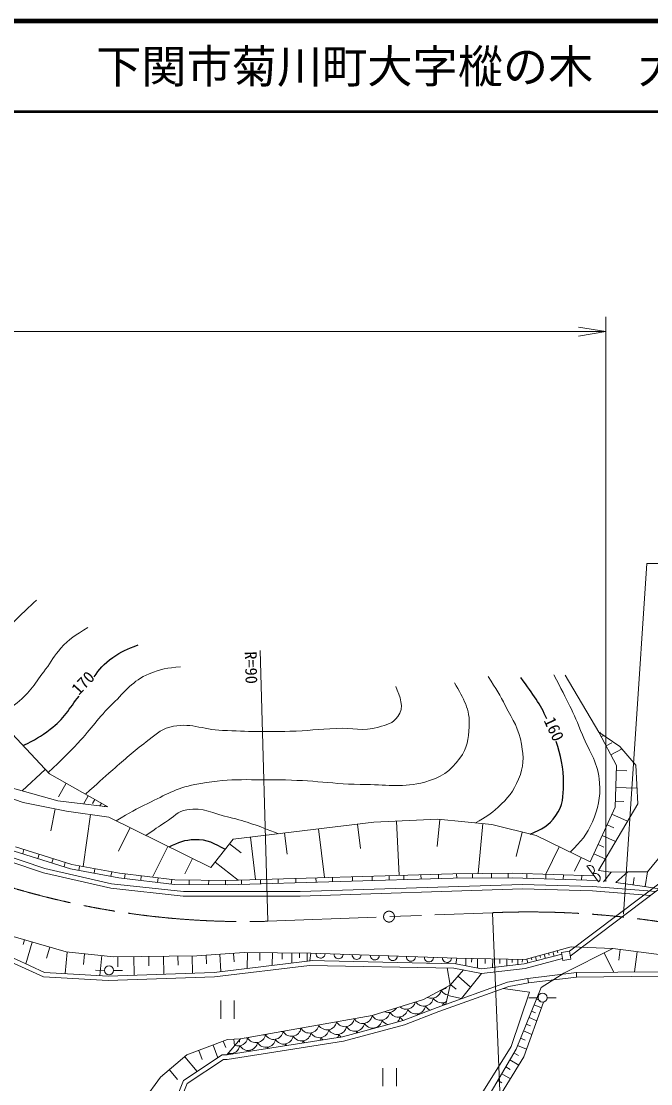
# Model space of a CAD drawing. Units: millimetres, scale not verified. Extents: x 40000 to 680000, y 20000 to 380000.
# Drawn here: x 396736 to 466391, y 262378 to 380000 of the extents above; entities that cross this region are included whole.
import ezdxf
from ezdxf.enums import TextEntityAlignment as Align

# ---------------------------------------------------------------- set-up
doc = ezdxf.new("R2010")
doc.units = ezdxf.units.MM
doc.header["$LTSCALE"] = 1000
doc.linetypes.add('CHAIN', pattern=[18.5, 12, -1.5, 3.5, -1.5])
for name, color, linetype, lineweight in [('M-BGD', 7, 'Continuous', 13), ('M-BMK', 2, 'CHAIN', 13), ('M-STR-HTXT', 7, 'Continuous', 13), ('M-TTL', 2, 'Continuous', 140), ('M-TTL-LINE', 7, 'Continuous', 50)]:
    doc.layers.add(name, color=color, linetype=linetype, lineweight=lineweight)
doc.layers.add('M-TTL-TXT', color=7, linetype='Continuous')
doc.styles.add('ＭＳ ゴシック', font='')
doc.styles.get('ＭＳ ゴシック').set_extended_font_data('MS Gothic')

# ---------------------------------------------------------------- blocks, each defined once
blk = doc.blocks.new('open_arrow')
at = {"color": 0, "linetype": 'Continuous', "lineweight": -2}
blk.add_lwpolyline([(7.5, 1.25), (0, 0), (7.5, -1.25)], dxfattribs=at)

msp = doc.modelspace()

# ---------------------------------------------------------------- linework, layer by layer
at = {"layer": 'M-BGD'}
for p, q in [((399856, 296693), (393600, 303372)), ((460665, 301306), (462586, 297613)), ((460696, 301247), (460831, 301317)), ((460927, 300803), (461197, 300944)), ((461447, 299803), (462072, 300128)), ((461967, 298803), (463217, 299453)), ((462586, 297613), (462438, 292985)), ((399397, 297183), (396845, 294793)), ((406323, 293016), (399856, 296693)), ((462568, 297064), (463749, 297026)), ((401704, 295642), (400840, 294122)), ((396962, 293519), (392168, 295155)), ((404136, 294259), (403617, 293346)), ((462508, 295174), (464870, 295099)), ((401756, 292560), (396962, 293519)), ((404866, 293844), (404607, 293388)), ((405597, 293429), (405424, 293126)), ((406031, 293182), (405945, 293030)), ((462438, 292985), (459681, 286928)), ((462460, 293662), (463405, 293632)), ((400497, 292812), (400012, 290385)), ((406437, 291884), (401756, 292560)), ((404405, 292178), (403571, 286412)), ((417717, 286300), (406437, 291884)), ((462092, 292225), (463813, 291442)), ((408773, 290727), (407481, 288117)), ((435765, 291320), (420199, 289459)), ((429630, 290586), (430274, 285206)), ((433935, 291101), (434256, 288411)), ((442815, 291658), (435765, 291320)), ((438254, 291439), (438541, 285448)), ((443046, 291636), (442764, 288651)), ((448793, 291094), (442815, 291658)), ((447823, 291186), (447300, 285647)), ((453700, 289853), (448793, 291094)), ((461555, 291044), (462293, 290708)), ((470513, 291311), (466032, 285845)), ((420199, 289459), (417717, 286300)), ((422104, 289686), (422666, 284982)), ((425867, 290136), (426148, 287784)), ((452163, 290242), (451481, 287546)), ((459681, 286928), (453700, 289853)), ((461017, 289864), (462493, 289192)), ((396116, 288613), (402320, 286639)), ((396892, 287849), (397037, 288319)), ((412950, 288660), (411258, 285242)), ((419792, 288941), (421059, 287947)), ((456273, 288595), (454791, 285564)), ((460556, 288851), (461189, 288563)), ((398572, 287330), (398713, 287786)), ((400122, 286851), (400259, 287295)), ((415684, 287307), (414838, 285598)), ((458697, 287409), (457956, 285894)), ((460095, 287838), (461361, 287262)), ((401470, 286434), (401604, 286866)), ((402320, 286639), (407622, 285680)), ((403089, 285991), (403178, 286483)), ((404800, 285682), (404889, 286174)), ((406654, 285347), (406743, 285839)), ((418201, 286915), (420733, 284926)), ((460616, 284713), (459336, 286485)), ((462537, 284663), (463866, 285845)), ((465760, 284218), (466022, 285845)), ((407622, 285680), (413713, 284947)), ((408173, 285110), (408233, 285606)), ((409962, 284895), (410021, 285391)), ((411818, 284671), (411878, 285167)), ((413338, 284488), (413398, 284985)), ((413713, 284947), (419522, 284890)), ((415315, 284431), (415320, 284931)), ((417471, 284410), (417476, 284910)), ((419325, 284392), (419329, 284892)), ((419522, 284890), (444507, 285623)), ((421119, 284437), (421104, 284937)), ((423221, 284499), (423206, 284998)), ((425173, 284556), (425159, 285056)), ((427122, 284613), (427107, 285113)), ((429353, 284678), (429338, 285178)), ((431186, 284732), (431171, 285232)), ((433389, 284797), (433375, 285297)), ((435575, 284861), (435560, 285361)), ((437451, 284916), (437436, 285416)), ((439072, 284964), (439057, 285463)), ((440974, 285019), (440959, 285519)), ((442911, 285076), (442896, 285576)), ((444507, 285623), (451049, 285680)), ((444921, 285135), (444907, 285627)), ((446657, 285142), (446653, 285642)), ((448772, 285160), (448768, 285660)), ((450623, 285176), (450618, 285676)), ((451049, 285680), (460120, 285400)), ((452671, 285130), (452686, 285629)), ((454771, 285065), (454786, 285565)), ((456708, 285005), (456724, 285505)), ((468010, 285071), (457385, 277067)), ((468815, 285051), (457476, 276509)), ((458737, 284943), (458753, 285442)), ((461995, 285796), (461158, 284713)), ((465442, 284269), (462537, 284663)), ((464455, 284403), (464565, 285220)), ((471252, 283334), (465442, 284269)), ((387104, 281233), (401715, 276965)), ((397098, 278314), (396941, 277778)), ((397956, 278063), (397250, 275646)), ((399890, 277499), (399537, 276290)), ((401828, 276954), (401581, 274568)), ((401715, 276965), (406959, 276423)), ((403737, 276756), (403613, 275563)), ((405646, 276559), (405416, 274345)), ((406959, 276423), (416181, 276531)), ((407419, 276428), (407432, 275315)), ((409200, 276449), (409224, 274392)), ((410846, 276469), (410858, 275440)), ((412492, 276488), (412515, 274508)), ((414076, 276507), (414088, 275517)), ((415660, 276525), (415683, 274620)), ((416181, 276531), (421389, 276893)), ((417183, 276601), (417249, 275650)), ((418704, 276707), (418836, 274798)), ((420230, 276813), (420296, 275858)), ((421389, 276893), (428767, 276821)), ((421758, 276889), (421741, 275163)), ((423139, 276876), (423130, 276013)), ((424520, 276862), (424507, 275510)), ((425602, 276852), (425595, 276176)), ((426683, 276841), (426673, 275782)), ((427530, 276833), (427525, 276303)), ((428377, 276825), (428369, 275995)), ((428767, 276821), (428678, 276034)), ((428767, 276821), (444932, 276264)), ((452509, 276139), (457589, 277543)), ((453640, 276452), (453765, 275999)), ((454122, 276585), (454185, 276358)), ((454604, 276718), (454733, 276253)), ((455086, 276851), (455150, 276619)), ((455568, 276985), (455700, 276507)), ((456050, 277118), (456116, 276879)), ((462202, 277333), (456762, 274604)), ((457589, 277543), (462202, 277333)), ((461231, 276846), (462292, 274731)), ((462202, 277333), (468172, 276584)), ((463002, 277232), (462855, 276058)), ((464880, 276997), (464599, 274753)), ((395946, 275695), (399187, 274206)), ((418131, 274206), (428621, 275476)), ((428621, 275476), (444586, 275191)), ((428678, 276034), (444829, 275652)), ((444829, 275652), (444932, 276264)), ((444932, 276264), (452509, 276139)), ((445931, 276247), (445918, 275435)), ((446581, 276237), (446575, 275830)), ((447231, 276226), (447214, 275176)), ((448072, 276212), (448063, 275687)), ((448912, 276198), (448896, 275228)), ((449688, 276185), (449680, 275700)), ((450464, 276172), (450452, 275411)), ((451074, 276162), (451067, 275782)), ((451683, 276152), (451673, 275555)), ((452183, 276144), (452178, 275845)), ((452493, 275148), (456633, 276235)), ((452676, 276185), (452798, 275745)), ((453158, 276318), (453219, 276098)), ((399187, 274206), (406348, 273790)), ((404951, 274945), (405951, 274931)), ((406348, 273790), (418131, 274206)), ((406951, 274917), (407951, 274903)), ((443877, 275204), (444214, 273287)), ((445667, 274975), (444214, 273287)), ((444586, 275191), (447653, 274578)), ((445068, 274279), (446463, 273077)), ((445449, 271797), (447653, 274578)), ((447653, 274578), (452493, 275148)), ((452777, 274047), (458180, 274692)), ((458184, 274192), (452872, 273556)), ((456762, 274604), (454277, 273019)), ((458184, 274192), (458180, 274692)), ((444214, 273287), (441255, 271694)), ((442752, 270834), (450549, 273619)), ((444214, 273287), (443722, 271180)), ((444261, 273342), (444847, 272838)), ((450549, 273619), (452777, 274047)), ((454277, 273019), (451492, 266207)), ((452872, 273556), (452777, 274047)), ((443950, 272154), (445454, 271803)), ((452916, 271899), (453916, 271899)), ((453756, 271744), (454160, 271579)), ((454916, 271899), (455916, 271899)), ((418810, 271580), (418810, 269580)), ((420310, 269580), (420310, 271580)), ((441255, 271694), (435564, 269930)), ((438981, 269377), (442752, 270834)), ((453491, 271098), (454300, 270767)), ((435564, 269930), (428906, 268734)), ((432297, 267578), (438981, 269377)), ((452924, 269710), (453791, 269355)), ((453208, 270404), (453641, 270226)), ((428906, 268734), (420986, 267363)), ((452315, 268221), (453246, 267841)), ((452620, 268965), (453085, 268775)), ((415074, 265564), (419572, 267278)), ((419095, 267096), (419364, 266390)), ((419487, 265564), (432297, 267578)), ((420986, 267363), (419487, 265564)), ((419572, 267278), (420986, 267363)), ((420268, 267320), (420315, 266557)), ((420878, 267357), (420902, 266976)), ((451989, 267422), (452488, 267218)), ((416376, 266060), (416755, 265066)), ((417966, 266666), (418504, 265254)), ((451492, 266207), (446136, 257038)), ((451662, 266624), (452661, 266216)), ((412160, 263122), (415074, 265564)), ((418973, 265564), (414688, 262736)), ((414838, 265366), (416204, 263737)), ((419487, 265564), (418973, 265564)), ((450794, 265011), (451784, 264433)), ((451256, 265803), (451752, 265514)), ((413126, 263931), (414023, 262861)), ((436757, 264096), (436757, 262096)), ((438257, 262096), (438257, 264096)), ((449901, 263483), (450856, 262926)), ((450347, 264247), (450825, 263968)), ((410275, 260508), (412160, 263122)), ((414688, 262736), (413446, 259694)), ((449471, 262747), (449931, 262478))]:
    msp.add_line(p, q, dxfattribs=at)
for points in [[(341780, 322265), (354291, 316855), (374918, 305231), (386584, 298764), (394276, 295510), (400786, 293692), (406323, 293016)], [(466973, 283663), (459959, 284224), (452186, 284450), (427588, 283661), (414689, 283661), (406736, 284519), (399344, 286199), (391678, 288780), (384338, 291888), (377000, 295445), (366117, 301975), (358436, 306643), (353290, 309406), (348143, 311563), (343741, 313157), (338011, 314485), (331989, 315280), (326304, 315583), (322479, 315395)], [(322515, 315974), (331348, 315974), (335193, 315639), (341070, 314520), (347000, 312898), (353671, 310151), (358878, 307687), (378832, 295174), (383380, 292729), (389741, 290060), (395967, 288135), (402199, 286152), (407547, 285185), (413680, 284447), (419527, 284390), (444516, 285123), (451044, 285180), (460489, 284889)], [(466371, 283210), (459932, 283725), (452186, 283950), (427596, 283161), (414662, 283161), (406654, 284025), (399209, 285717), (391501, 288312), (384131, 291433), (376762, 295004), (365858, 301547), (358188, 306209), (353074, 308954), (347961, 311097), (343599, 312676), (337922, 313992), (331943, 314782), (326303, 315083), (322474, 314895)], [(466032, 285845), (463866, 285845), (461995, 285796), (460616, 285993), (464949, 293379), (464752, 297662), (462980, 299730), (460665, 301306), (456923, 307609)], [(429008, 276026), (418092, 274705), (406354, 274290), (399310, 274699), (396138, 276157), (387244, 279481), (382900, 280512), (371647, 284321), (361872, 290014), (360437, 290014), (359767, 290498)], [(456553, 276731), (452399, 275640), (447673, 275084), (444830, 275653)], [(458180, 274692), (467326, 274779), (473082, 273982), (480098, 272033), (488231, 269408), (504783, 261847)], [(458184, 274192), (467294, 274278), (472980, 273491), (479954, 271554), (488049, 268942), (504575, 261392)], [(413300, 253897), (413935, 259569), (415093, 262404), (419123, 265064), (419526, 265064), (432401, 267088), (439137, 268901), (442926, 270365), (450681, 273135), (452872, 273556)], [(444208, 255838), (444808, 256695), (450935, 266506), (452991, 272505), (450052, 272910)], [(454532, 271413), (452349, 265350), (446993, 256652)]]:
    msp.add_lwpolyline(points, dxfattribs=at)
msp.add_lwpolyline([(456525, 276906), (457389, 277046), (457533, 276160), (456668, 276020)], close=True, dxfattribs=at)
for centre in [(406451, 274924), (454416, 271899)]:
    msp.add_circle(centre, 500, dxfattribs=at)
for centre, radius, start, end in [((459616, 286013), 549, 310.94044, 120.73486), ((460257, 285127), 549, 310.94044, 120.73486), ((429853, 276783), 500, 178.0273, 358.0273), ((431852, 276714), 500, 178.0273, 358.0273), ((433851, 276646), 500, 178.0273, 358.0273), ((435850, 276577), 500, 178.0273, 358.0273), ((437848, 276508), 500, 178.0273, 358.0273), ((439847, 276439), 500, 178.0273, 358.0273), ((441846, 276370), 500, 178.0273, 358.0273), ((443845, 276301), 500, 178.0273, 358.0273), ((443003, 273768), 1064, 277.96403, 318.63748), ((441282, 272037), 1064, 214.72426, 350.1596), ((442142, 272903), 1064, 245.52157, 350.1596), ((443250, 272390), 1064, 210.19152, 300.5233), ((444111, 273256), 1064, 210.19152, 261.89628), ((437345, 271330), 1064, 246.85269, 327.59418), ((438453, 270818), 1064, 210.19152, 350.1596), ((439313, 271684), 1064, 229.31638, 345.13049), ((440421, 271171), 1064, 210.19152, 350.1596), ((442390, 271525), 1064, 210.19152, 249.20311), ((442390, 271525), 1064, 332.44852, 350.1596), ((444358, 271878), 1064, 210.19152, 224.41865), ((432547, 269758), 1064, 210.19152, 350.1596), ((434515, 270111), 1064, 210.19152, 350.1596), ((435623, 269599), 1064, 210.19152, 350.1596), ((436484, 270465), 1064, 210.19152, 350.1596), ((435376, 270977), 1064, 280.17556, 294.27132), ((437592, 269952), 1064, 210.19152, 254.54276), ((437592, 269952), 1064, 315.59422, 350.1596), ((439560, 270306), 1064, 210.19152, 239.2953), ((439560, 270306), 1064, 342.35633, 350.1596), ((441529, 270659), 1064, 210.19152, 216.77575), ((425533, 269210), 1064, 268.70817, 290.93688), ((426641, 268698), 1064, 210.19152, 350.1596), ((427502, 269564), 1064, 272.95394, 286.69111), ((428610, 269051), 1064, 210.19152, 350.1596), ((429718, 268539), 1064, 210.19152, 350.1596), ((429470, 269917), 1064, 280.00555, 280.34547), ((430578, 269405), 1064, 210.19152, 350.1596), ((431686, 268892), 1064, 210.19152, 350.1596), ((433655, 269246), 1064, 210.19152, 350.1596), ((432794, 268380), 1064, 337.71073, 350.1596), ((434763, 268733), 1064, 210.19152, 221.58822), ((434763, 268733), 1064, 348.54876, 350.1596), ((436731, 269087), 1064, 210.19152, 211.70039), ((420736, 267638), 1064, 250.45319, 350.1596), ((421596, 268504), 1064, 263.17536, 296.46969), ((422704, 267991), 1064, 210.19152, 350.1596), ((423812, 267479), 1064, 210.19152, 350.1596), ((423565, 268857), 1064, 265.67409, 293.97096), ((424673, 268345), 1064, 210.19152, 350.1596), ((425781, 267832), 1064, 210.19152, 350.1596), ((427749, 268186), 1064, 210.19152, 350.1596), ((426889, 267320), 1064, 335.55118, 350.1596), ((428857, 267673), 1064, 210.19152, 225.15852), ((428857, 267673), 1064, 332.708, 350.1596), ((430826, 268027), 1064, 210.19152, 228.10914), ((430826, 268027), 1064, 329.75738, 350.1596), ((432794, 268380), 1064, 210.19152, 231.1893), ((419875, 266772), 1064, 256.73023, 350.1596), ((421844, 267126), 1064, 210.19152, 350.1596), ((420983, 266260), 1064, 343.59291, 350.1596), ((422952, 266613), 1064, 210.19152, 216.88555), ((422952, 266613), 1064, 340.98097, 350.1596), ((424920, 266967), 1064, 210.19152, 219.56232), ((424920, 266967), 1064, 338.3042, 350.1596), ((426889, 267320), 1064, 210.19152, 222.31534), ((419014, 265907), 1064, 346.1496, 350.1596), ((420983, 266260), 1064, 210.19152, 214.27361)]:
    msp.add_arc(centre, radius, start, end, dxfattribs=at)
for points, knots in [([(388888, 308435), (390212, 308691), (390797, 308860), (391869, 309467), (393262, 310257), (393609, 311262), (394745, 312391), (396155, 313791), (396625, 314228), (398411, 315917)], [0, 0, 0, 0, 1, 1, 1, 2, 2, 2, 3, 3, 3, 3]), ([(393940, 303008), (395045, 303602), (395420, 303870), (396277, 304549), (397768, 305731), (398273, 306752), (399432, 308261), (400112, 309147), (400352, 309754), (401102, 310581), (402101, 311682), (402680, 311992), (404118, 312901)], [0, 0, 0, 0, 1, 1, 1, 2, 2, 2, 3, 3, 3, 4, 4, 4, 4]), ([(399724, 296834), (401323, 298358), (401758, 298787), (403005, 300094), (404574, 301739), (405213, 302886), (406856, 304456), (408327, 305862), (409009, 306980), (410893, 307751), (412183, 308278), (412853, 308418), (414373, 308539)], [0, 0, 0, 0, 1, 1, 1, 2, 2, 2, 3, 3, 3, 4, 4, 4, 4]), ([(446995, 291264), (448176, 291909), (448621, 292193), (449498, 292995), (450608, 294010), (451196, 294714), (451772, 296104), (452350, 297499), (452351, 298467), (452097, 299955), (451796, 301717), (451151, 302588), (450333, 304178), (449649, 305507), (449362, 305975), (448385, 307472)], [0, 0, 0, 0, 1, 1, 1, 2, 2, 2, 3, 3, 3, 4, 4, 4, 5, 5, 5, 5]), ([(455669, 307658), (457261, 304573), (457753, 303685), (458825, 301022), (459651, 298970), (460605, 297896), (460727, 295686), (460822, 293976), (460629, 292939), (459938, 291371), (459282, 289882), (458729, 289286), (457487, 288001)], [0, 0, 0, 0, 1, 1, 1, 2, 2, 2, 3, 3, 3, 4, 4, 4, 4]), ([(403848, 294423), (405284, 295742), (405666, 296087), (406856, 297125), (408282, 298368), (409055, 299099), (410568, 300234), (411526, 300952), (412011, 301545), (413166, 301858), (415375, 302456), (416726, 301577), (419013, 301486), (421911, 301372), (423538, 301316), (426437, 301394), (428452, 301448), (429573, 301634), (431588, 301718), (433417, 301795), (434513, 301354), (436274, 301858), (437186, 302119), (437839, 302258), (438408, 303018), (439193, 304065), (438615, 305241), (438176, 306359)], [0, 0, 0, 0, 1, 1, 1, 2, 2, 2, 3, 3, 3, 4, 4, 4, 5, 5, 5, 6, 6, 6, 7, 7, 7, 8, 8, 8, 9, 9, 9, 9]), ([(407220, 291496), (408848, 292458), (409343, 292724), (410754, 293413), (412720, 294372), (413807, 295066), (415951, 295501), (419526, 296227), (421629, 296013), (425277, 296011), (429052, 296010), (431153, 295534), (434928, 295501), (437450, 295479), (438945, 295118), (441378, 295779), (443154, 296262), (444196, 296934), (445276, 298424), (446107, 299571), (446209, 300490), (446296, 301904), (446421, 303906), (445697, 304926), (444672, 306776)], [0, 0, 0, 0, 1, 1, 1, 2, 2, 2, 3, 3, 3, 4, 4, 4, 5, 5, 5, 6, 6, 6, 7, 7, 7, 8, 8, 8, 8]), ([(410530, 289858), (411555, 290580), (411837, 290777), (412702, 291325), (413609, 291898), (414008, 292559), (415069, 292717), (416890, 292988), (417919, 292314), (419709, 291882), (421909, 291350), (422683, 291024), (425208, 290057)], [0, 0, 0, 0, 1, 1, 1, 2, 2, 2, 3, 3, 3, 4, 4, 4, 4])]:
    msp.add_open_spline(points, degree=3, knots=knots, dxfattribs=at)
at = {"layer": 'M-BGD', "lineweight": 25}
for points, knots in [([(404803, 307441), (405349, 308213), (405879, 308908), (406856, 309560), (407881, 310244), (408390, 310503), (409686, 310952)], [0, 0, 0, 0, 1, 1, 1, 2, 2, 2, 2]), ([(396920, 299828), (398334, 300486), (398844, 300801), (399942, 301626), (401485, 302785), (402029, 303909), (403140, 305297)], [0, 0, 0, 0, 1, 1, 1, 2, 2, 2, 2]), ([(453056, 290016), (454345, 290581), (455131, 290934), (455901, 292067), (456688, 293223), (456734, 294149), (456737, 295547), (456740, 297452), (456461, 298749), (455916, 300261)], [0, 0, 0, 0, 1, 1, 1, 2, 2, 2, 3, 3, 3, 3]), ([(413097, 288587), (414193, 289139), (414790, 289389), (415951, 289422), (417331, 289461), (418030, 289025), (419313, 288331)], [0, 0, 0, 0, 1, 1, 1, 2, 2, 2, 2])]:
    msp.add_open_spline(points, degree=3, knots=knots, dxfattribs=at)
msp.add_open_spline([(454900, 302767), (454133, 304469), (453461, 305386), (452004, 307333)], degree=3, dxfattribs=at)
at = {"layer": 'M-BMK'}
msp.add_line((424029, 280366), (448892, 281315), dxfattribs=at)
msp.add_circle((437430, 280878), 600, dxfattribs=at)
for centre, radius, start, end in [((421477, 370735), 90404, 238.34524, 271.61804), ((452886, 184193), 97204, 64.92636, 92.35467)]:
    msp.add_arc(centre, radius, start, end, dxfattribs=at)
at = {"layer": 'M-STR-HTXT'}
for p, q in [((461406, 284777), (461406, 347263)), ((221157, 345642), (461406, 345642)), ((463386, 281144), (465941, 319988)), ((465941, 319988), (493286, 319988)), ((424029, 280366), (423182, 310354)), ((448892, 281315), (450125, 251340))]:
    msp.add_line(p, q, dxfattribs=at)
at = {"layer": 'M-TTL'}
msp.add_line((680000, 380000), (40000, 380000), dxfattribs=at)
at = {"layer": 'M-TTL-LINE'}
msp.add_line((40000, 370000), (680000, 370000), dxfattribs=at)

# ---------------------------------------------------------------- block references
at = {"layer": 'M-STR-HTXT', "xscale": 400, "yscale": 400, "rotation": 180}
msp.add_blockref('open_arrow', (461406, 345642), dxfattribs=at)

# ---------------------------------------------------------------- texts
at = {"layer": 'M-BGD', "style": 'ＭＳ ゴシック'}
for s, rotation, p in [('170', 46.522, (404330, 306030)), ('160', 295.067, (454736, 301199))]:
    msp.add_text(s, height=1320, rotation=rotation, dxfattribs=at).set_placement(p, align=Align.BOTTOM_CENTER)
at = {"layer": 'M-STR-HTXT', "style": 'ＭＳ ゴシック'}
msp.add_text('R=90', height=1320, rotation=271.618, dxfattribs=at).set_placement((421072, 310208), align=Align.BOTTOM_LEFT)
at = {"layer": 'M-TTL-TXT', "style": 'ＭＳ ゴシック'}
msp.add_text('下関市菊川町大字樅の木\u3000大字道市', height=3666, dxfattribs=at).set_placement((405024, 375000), align=Align.MIDDLE_LEFT)

doc.saveas('drawing.dxf')
